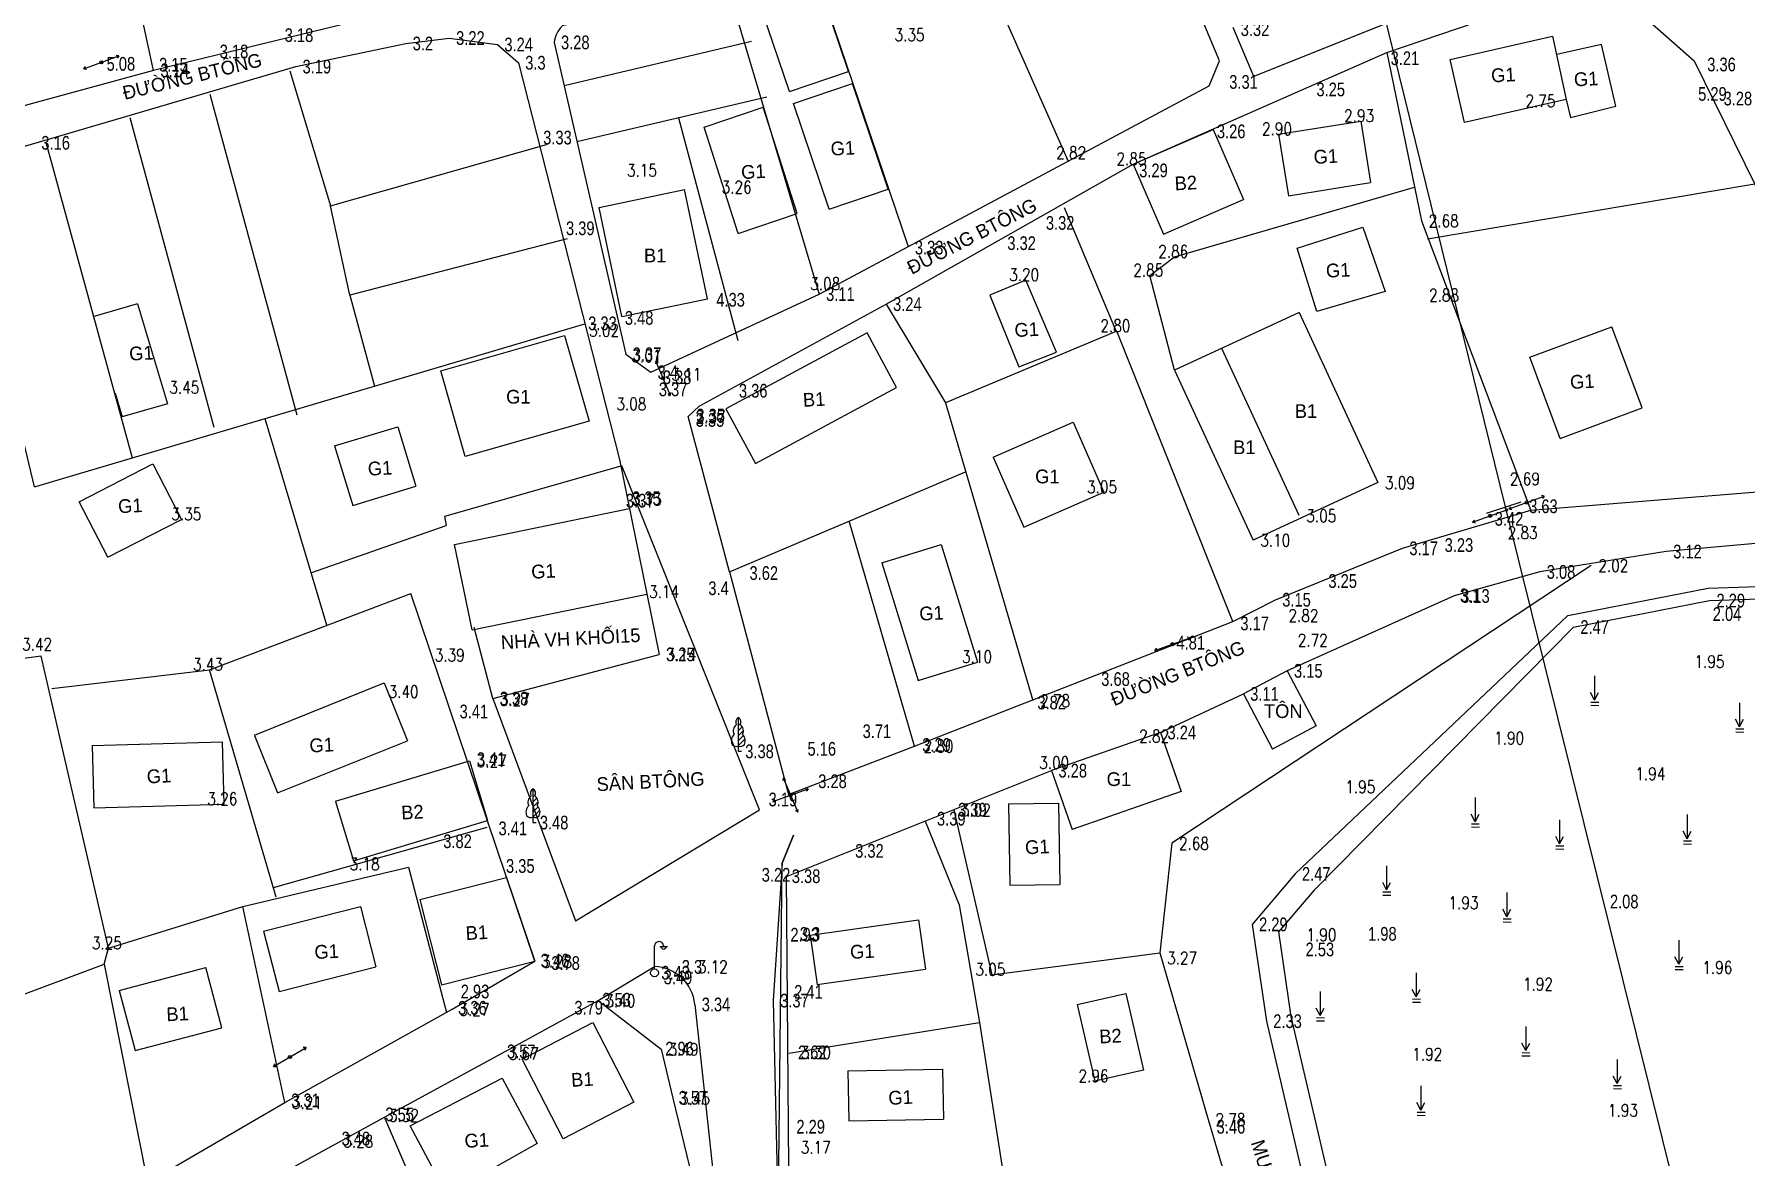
# Model space of a CAD drawing. Header units: metres. Extents: x 568068 to 569216, y 2065829 to 2066671.
# Drawn here: x 568208.6 to 568345.8, y 2066142.5 to 2066232.5 of the extents above; entities that cross this region are included whole.
import ezdxf

# ---------------------------------------------------------------- set-up
doc = ezdxf.new("R2010")
doc.units = ezdxf.units.M
doc.layers.add('neS', color=250, linetype='TUONG_XAY')
doc.styles.add('COS', font='vnsimli.shx', dxfattribs={"width": 0.8, "height": 1.1})
doc.styles.add('DIADANH1', font='VHAVAN.TTF', dxfattribs={"height": 2.3})
doc.linetypes.add('BOCAY', pattern='A,3,-3,3,-1.5,[133,ltypeshp.shx,S=0.8,R=0,X=-0.8,Y=0],-0.8,-0.8', length=12.1)
doc.linetypes.add('TAL_N_P', pattern='A,0.5,[130,ltypeshp.shx,S=0.25,R=0,X=0,Y=-0.25],1,[130,ltypeshp.shx,S=0.5,R=0,X=0,Y=-0.5],0.5', length=2)
doc.linetypes.add('TAL_N_T', pattern='A,0.5,[130,ltypeshp.shx,S=0.25,R=0,X=0,Y=0.25],1,[130,ltypeshp.shx,S=0.5,R=0,X=0,Y=0.5],0.5', length=2)
doc.linetypes.add('TUONG_XAY', pattern='A,0.1,[130,ltypeshp.shx,S=0.15,R=-90,X=0,Y=0.12],0.05,[130,ltypeshp.shx,S=0.15,R=-90,X=-0.05,Y=0.24],0.01,[130,ltypeshp.shx,S=0.12,R=0,X=0.09,Y=0.12],0.01,[130,ltypeshp.shx,S=0.12,R=0,X=-0.22,Y=0.12],2.4', length=2.57)
doc.linetypes.add('TUONGXAY', pattern='A,2,-0.8,[132,ltypeshp.shx,S=0.8,R=0,X=-0.8,Y=0],-0.8,8', length=11.6)

# ---------------------------------------------------------------- blocks, each defined once
blk = doc.blocks.new('A$C2DA45F5B')
at = {"layer": 'neS'}
for p, q in [((0.7, 1.4), (0.7, 5.5)), ((1.66, 5.38), (3, 5.38))]:
    blk.add_line(p, q, dxfattribs=at)
blk.add_circle((0.7, 0.7), 0.7, dxfattribs=at)
for centre, radius, start, end in [((1.52, 5.45), 0.817, 354.9719, 176.3637), ((2.33, 5.41), 0.472, 182.9934, 357.0066)]:
    blk.add_arc(centre, radius, start, end, dxfattribs=at)
blk = doc.blocks.new('QA1CD')
at = {"layer": 'neS', "linetype": 'Continuous'}
for p, q in [((-30, 0), (-26, 2.4)), ((-30, 0), (30, 0)), ((-30, 0), (-26, -2.4)), ((30, 0), (26, 2.4)), ((30, 0), (26, -2.4))]:
    blk.add_line(p, q, dxfattribs=at)
blk.add_circle((0, 0), 2.5, dxfattribs=at)
blk = doc.blocks.new('A$C1D860FB5')
at = {"layer": 'neS'}
for p, q in [((1.23, 6.04), (1.23, 1.46)), ((1.23, 4.55), (1.7, 5.01)), ((1.23, 3.66), (1.94, 4.37)), ((1.23, 2.77), (2.15, 3.69)), ((1.23, 1.88), (2.17, 2.83)), ((1.23, 0.99), (2.45, 2.22)), ((1.23, 1.46), (1.23, 0.69)), ((1.23, 0.69), (1.23, 0.15)), ((1.23, 0.15), (1.23, 0)), ((1.23, 0), (1.81, 0)), ((2.24, 1.11), (2.34, 1.21))]:
    blk.add_line(p, q, dxfattribs=at)
for centre, radius, start, end in [((1.62, 3.66), 1.3, 126.1829, 208.9009), ((1.83, 5.15), 1.07, 123.9849, 203.8324), ((0.63, 5.15), 1.07, 336.1676, 56.0151), ((0.84, 3.66), 1.3, 331.0991, 53.8171), ((1.54, 1.88), 1.56, 132.6112, 205.806), ((0.86, 1.87), 0.985, 222.2554, 290.241), ((1.6, 1.87), 0.985, 249.759, 317.7446), ((0.92, 1.88), 1.56, 334.194, 47.3888)]:
    blk.add_arc(centre, radius, start, end, dxfattribs=at)
blk = doc.blocks.new('A$C4FFE7273')
at = {"layer": 'neS'}
for points in [[(0.7, 5.24), (0.7, 0.95)], [(0.7, 0.95), (0, 2.28)], [(0.04, 0.03), (1.47, 0)], [(0.05, 0.59), (1.46, 0.57)], [(0.7, 0.95), (1.41, 2.28)]]:
    blk.add_lwpolyline(points, dxfattribs=at)

msp = doc.modelspace()

# ---------------------------------------------------------------- linework, layer by layer
at = {"layer": 'neS'}
for p, q in [((568273.86, 2066229.49), (568271, 2066237.96)), ((568269.13, 2066227.89), (568266.26, 2066236.35)), ((568269.13, 2066227.89), (568266.26, 2066236.35)), ((568277.05, 2066220.05), (568274.19, 2066228.52)), ((568269.75, 2066218.1), (568267.02, 2066226.63)), ((568272.32, 2066218.45), (568269.46, 2066226.92)), ((568272.32, 2066218.45), (568269.46, 2066226.92)), ((568265.02, 2066216.5), (568262.29, 2066225.03)), ((568296.67, 2066222.05), (568303.09, 2066224.85)), ((568296.67, 2066222.05), (568303.09, 2066224.85)), ((568314.92, 2066225.51), (568315.71, 2066220.58)), ((568314.92, 2066225.51), (568315.71, 2066220.58)), ((568308.34, 2066224.46), (568309.13, 2066219.53)), ((568308.34, 2066224.46), (568309.13, 2066219.53)), ((568262.55, 2066211.27), (568260.72, 2066220.02)), ((568299.11, 2066216.44), (568305.53, 2066219.24)), ((568299.11, 2066216.44), (568305.53, 2066219.24)), ((568255.69, 2066209.84), (568253.86, 2066218.59)), ((568216.86, 2066210.86), (568213.27, 2066209.83)), ((568216.86, 2066210.86), (568219.25, 2066202.84)), ((568309.98, 2066210.16), (568316.28, 2066196.54)), ((568309.98, 2066210.16), (568316.28, 2066196.54)), ((568309.99, 2066193.89), (568303.79, 2066207.29)), ((568309.99, 2066193.89), (568303.79, 2066207.29)), ((568300, 2066205.54), (568306.29, 2066191.93)), ((568300, 2066205.54), (568306.29, 2066191.93)), ((568215.08, 2066203.7), (568215.64, 2066201.8)), ((568219.25, 2066202.84), (568215.64, 2066201.8)), ((568285.46, 2066198.57), (568291.88, 2066201.37)), ((568285.46, 2066198.57), (568291.88, 2066201.37)), ((568232.66, 2066199.49), (568237.72, 2066201.02)), ((568232.66, 2066199.49), (568237.72, 2066201.02)), ((568237.72, 2066201.02), (568239.17, 2066196.24)), ((568237.72, 2066201.02), (568239.17, 2066196.24)), ((568232.66, 2066199.49), (568234.11, 2066194.71)), ((568232.66, 2066199.49), (568234.11, 2066194.71)), ((568218.1, 2066198.03), (568220.39, 2066193.59)), ((568218.1, 2066198.03), (568220.39, 2066193.59)), ((568234.11, 2066194.71), (568239.17, 2066196.24)), ((568234.11, 2066194.71), (568239.17, 2066196.24)), ((568214.48, 2066190.56), (568212.19, 2066195)), ((568214.48, 2066190.56), (568212.19, 2066195)), ((568287.9, 2066192.96), (568294.32, 2066195.76)), ((568287.9, 2066192.96), (568294.32, 2066195.76)), ((568279.15, 2066175.42), (568273.95, 2066193.36)), ((568276.52, 2066190.11), (568281.29, 2066191.58)), ((568276.52, 2066190.11), (568281.29, 2066191.58)), ((568279.44, 2066180.67), (568284.21, 2066182.14)), ((568279.44, 2066180.67), (568284.21, 2066182.14)), ((568226.23, 2066176.3), (568236.64, 2066180.48)), ((568226.23, 2066176.3), (568236.64, 2066180.48)), ((568236.64, 2066180.48), (568238.5, 2066175.84)), ((568236.64, 2066180.48), (568238.5, 2066175.84)), ((568213.22, 2066175.48), (568223.64, 2066175.76)), ((568213.22, 2066175.48), (568223.64, 2066175.76)), ((568213.22, 2066175.48), (568213.35, 2066170.48)), ((568213.22, 2066175.48), (568213.35, 2066170.48)), ((568223.64, 2066175.76), (568223.77, 2066170.76)), ((568223.64, 2066175.76), (568223.77, 2066170.76)), ((568226.23, 2066176.27), (568228.09, 2066171.66)), ((568226.23, 2066176.27), (568228.09, 2066171.66)), ((568228.09, 2066171.66), (568238.5, 2066175.84)), ((568228.09, 2066171.66), (568238.5, 2066175.84)), ((568278.98, 2066175.97), (568278.98, 2066175.97)), ((568278.98, 2066175.97), (568278.98, 2066175.97)), ((568232.73, 2066171), (568243.47, 2066174.24)), ((568232.73, 2066171), (568243.47, 2066174.24)), ((568243.47, 2066174.24), (568244.91, 2066169.45)), ((568243.47, 2066174.24), (568244.91, 2066169.45)), ((568213.35, 2066170.48), (568223.77, 2066170.76)), ((568213.35, 2066170.48), (568223.77, 2066170.76)), ((568232.73, 2066170.97), (568234.17, 2066166.21)), ((568232.73, 2066170.97), (568234.17, 2066166.21)), ((568286.69, 2066170.78), (568290.68, 2066170.84)), ((568286.69, 2066170.78), (568290.68, 2066170.84)), ((568286.69, 2066170.78), (568286.8, 2066164.26)), ((568286.69, 2066170.78), (568286.8, 2066164.26)), ((568290.68, 2066170.84), (568290.79, 2066164.32)), ((568290.68, 2066170.84), (568290.79, 2066164.32)), ((568234.17, 2066166.21), (568244.91, 2066169.45)), ((568234.17, 2066166.21), (568244.91, 2066169.45)), ((568239.5, 2066163.13), (568246.45, 2066164.9)), ((568239.5, 2066163.13), (568246.45, 2066164.9)), ((568286.8, 2066164.26), (568290.79, 2066164.32)), ((568286.8, 2066164.26), (568290.79, 2066164.32)), ((568226.97, 2066160.59), (568234.73, 2066162.57)), ((568226.97, 2066160.59), (568234.73, 2066162.57)), ((568270.78, 2066160.27), (568279.47, 2066161.5)), ((568270.78, 2066160.27), (568279.47, 2066161.5)), ((568270.78, 2066160.27), (568271.34, 2066156.3)), ((568270.78, 2066160.27), (568271.34, 2066156.3)), ((568279.47, 2066161.5), (568280.03, 2066157.53)), ((568279.47, 2066161.5), (568280.03, 2066157.53)), ((568215.4, 2066155.84), (568222.33, 2066157.68)), ((568215.4, 2066155.84), (568222.33, 2066157.68)), ((568223.61, 2066152.85), (568222.33, 2066157.68)), ((568223.61, 2066152.85), (568222.33, 2066157.68)), ((568228.21, 2066155.75), (568235.97, 2066157.73)), ((568228.21, 2066155.75), (568235.97, 2066157.73)), ((568241.24, 2066156.28), (568248.71, 2066158.17)), ((568241.24, 2066156.28), (568248.71, 2066158.17)), ((568271.34, 2066156.3), (568280.03, 2066157.53)), ((568271.34, 2066156.3), (568280.03, 2066157.53)), ((568215.4, 2066155.84), (568216.68, 2066151.01)), ((568215.4, 2066155.84), (568216.68, 2066151.01)), ((568253.79, 2066155.02), (568258.85, 2066151.13)), ((568253.79, 2066155.02), (568258.85, 2066151.13)), ((568292.19, 2066154.7), (568296.09, 2066155.6)), ((568292.19, 2066154.7), (568296.09, 2066155.6)), ((568216.68, 2066151.01), (568223.61, 2066152.85)), ((568216.68, 2066151.01), (568223.61, 2066152.85)), ((568273.81, 2066149.38), (568281.4, 2066149.52)), ((568273.81, 2066149.38), (568281.4, 2066149.52)), ((568273.81, 2066149.38), (568273.88, 2066145.38)), ((568273.81, 2066149.38), (568273.88, 2066145.38)), ((568281.4, 2066149.52), (568281.47, 2066145.52)), ((568281.4, 2066149.52), (568281.47, 2066145.52)), ((568297.51, 2066149.45), (568293.61, 2066148.55)), ((568297.51, 2066149.45), (568293.61, 2066148.55)), ((568273.88, 2066145.38), (568281.47, 2066145.52)), ((568273.88, 2066145.38), (568281.47, 2066145.52))]:
    msp.add_line(p, q, dxfattribs=at)
at = {"layer": 'neS', "linetype": 'TUONGXAY', "ltscale": 0.5}
for p, q in [((568266.08, 2066231.89), (568251.06, 2066228.35)), ((568247.39, 2066230.19), (568255.49, 2066198.39)), ((568202.43, 2066221.92), (568229.54, 2066229.88)), ((568229.06, 2066229.55), (568232.33, 2066218.73)), ((568222.65, 2066227.67), (568229.64, 2066201.97)), ((568252.09, 2066223.87), (568267.32, 2066227.46)), ((568216.24, 2066225.8), (568222.99, 2066200.97)), ((568260.22, 2066225.78), (568264.99, 2066207.94)), ((568209.52, 2066223.83), (568216.42, 2066198.53)), ((568232.33, 2066218.73), (568249.65, 2066223.63)), ((568233.89, 2066211.56), (568232.33, 2066218.73)), ((568251.31, 2066216.07), (568233.89, 2066211.56)), ((568233.89, 2066211.56), (568235.86, 2066204.28)), ((568255.49, 2066198.39), (568258.68, 2066182.77)), ((568299.77, 2066167.63), (568298.82, 2066158.84)), ((568298.82, 2066158.84), (568302.7, 2066145.5)), ((568302.7, 2066145.5), (568308.33, 2066126.27))]:
    msp.add_line(p, q, dxfattribs=at)
at = {"layer": 'neS'}
for points in [[(568326.53, 2066194.59), (568281.08, 2066379.27)], [(568270.72, 2066238.78), (568278.65, 2066215.46)], [(568264.21, 2066236.16), (568271.51, 2066211.65)], [(568322.09, 2066230.45), (568330.3, 2066232.31), (568331.39, 2066227.24), (568323.23, 2066225.4), (568322.09, 2066230.45)], [(568322.09, 2066230.45), (568330.3, 2066232.31), (568331.39, 2066227.24), (568323.23, 2066225.4), (568322.09, 2066230.45)], [(568331.39, 2066227.24), (568331.75, 2066225.79), (568335.36, 2066226.7), (568334.21, 2066231.66), (568330.63, 2066230.86)], [(568331.39, 2066227.24), (568331.75, 2066225.79), (568335.36, 2066226.7), (568334.21, 2066231.66), (568330.63, 2066230.86)], [(568269.13, 2066227.89), (568273.86, 2066229.49)], [(568269.46, 2066226.92), (568274.19, 2066228.52)], [(568262.29, 2066225.03), (568267.02, 2066226.63)], [(568262.29, 2066225.03), (568267.02, 2066226.63)], [(568262.29, 2066225.03), (568267.02, 2066226.63)], [(568303.09, 2066224.85), (568305.53, 2066219.24)], [(568303.09, 2066224.85), (568305.53, 2066219.24)], [(568308.34, 2066224.46), (568314.92, 2066225.51)], [(568308.34, 2066224.46), (568314.92, 2066225.51)], [(568296.67, 2066222.05), (568299.11, 2066216.44)], [(568296.67, 2066222.05), (568299.11, 2066216.44)], [(568309.13, 2066219.53), (568315.71, 2066220.58)], [(568309.13, 2066219.53), (568315.71, 2066220.58)], [(568253.86, 2066218.59), (568260.72, 2066220.02)], [(568272.32, 2066218.45), (568277.05, 2066220.05)], [(568300, 2066205.54), (568300, 2066205.54), (568298.02, 2066213.13), (568300, 2066214.63), (568319.24, 2066220.22)], [(568300, 2066205.54), (568300, 2066205.54), (568298.02, 2066213.13), (568300, 2066214.63), (568319.24, 2066220.22)], [(568346.51, 2066220.45), (568320.28, 2066216.05)], [(568346.51, 2066220.45), (568320.28, 2066216.05)], [(568265.02, 2066216.5), (568269.75, 2066218.1)], [(568291.15, 2066218.6), (568295.32, 2066208.66)], [(568291.15, 2066218.6), (568295.32, 2066208.66)], [(568309.82, 2066215.32), (568315.1, 2066217.02), (568316.88, 2066211.86), (568311.41, 2066210.24), (568309.82, 2066215.32)], [(568309.82, 2066215.32), (568315.1, 2066217.02), (568316.88, 2066211.86), (568311.41, 2066210.24), (568309.82, 2066215.32)], [(568290.53, 2066207), (568288.07, 2066212.77), (568285.19, 2066211.55), (568287.5, 2066205.81), (568290.53, 2066207)], [(568290.53, 2066207), (568288.07, 2066212.77), (568285.19, 2066211.55), (568287.5, 2066205.81), (568290.53, 2066207)], [(568255.69, 2066209.84), (568262.55, 2066211.27)], [(568309.98, 2066210.16), (568300, 2066205.54)], [(568309.98, 2066210.16), (568300, 2066205.54)], [(568266.4, 2066198.07), (568277.71, 2066204.16), (568275.35, 2066208.53), (568264.03, 2066202.45), (568266.4, 2066198.07)], [(568266.4, 2066198.07), (568277.71, 2066204.16), (568275.35, 2066208.53), (568264.03, 2066202.45), (568266.4, 2066198.07)], [(568328.48, 2066206.58), (568335.04, 2066209.03)], [(568328.48, 2066206.58), (568335.04, 2066209.03)], [(568337.47, 2066202.52), (568335.04, 2066209.03)], [(568337.47, 2066202.52), (568335.04, 2066209.03)], [(568330.91, 2066200.07), (568328.48, 2066206.58)], [(568330.91, 2066200.07), (568328.48, 2066206.58)], [(568227.06, 2066201.67), (568232, 2066185.13)], [(568291.88, 2066201.37), (568294.32, 2066195.76)], [(568291.88, 2066201.37), (568294.32, 2066195.76)], [(568330.91, 2066200.07), (568337.47, 2066202.52)], [(568330.91, 2066200.07), (568337.47, 2066202.52)], [(568285.46, 2066198.57), (568287.9, 2066192.96)], [(568285.46, 2066198.57), (568287.9, 2066192.96)], [(568212.19, 2066195), (568218.1, 2066198.03)], [(568212.19, 2066195), (568218.1, 2066198.03)], [(568316.28, 2066196.54), (568306.29, 2066191.93)], [(568316.28, 2066196.54), (568306.29, 2066191.93)], [(568242.28, 2066191.59), (568256.3, 2066194.46)], [(568242.28, 2066191.59), (568256.3, 2066194.46)], [(568325, 2066194.1), (568327.77, 2066194.99)], [(568325, 2066194.1), (568327.77, 2066194.99)], [(568399.06, 2065901.31), (568353.81, 2066084.8), (568326.53, 2066194.59)], [(568214.48, 2066190.56), (568220.39, 2066193.59)], [(568214.48, 2066190.56), (568220.39, 2066193.59)], [(568243.68, 2066184.74), (568242.28, 2066191.59)], [(568243.68, 2066184.74), (568242.28, 2066191.59)], [(568281.29, 2066191.58), (568284.21, 2066182.14)], [(568281.29, 2066191.58), (568284.21, 2066182.14)], [(568264.32, 2066189.39), (568269.06, 2066171.54), (568279.15, 2066175.42)], [(568264.32, 2066189.39), (568269.06, 2066171.54), (568279.15, 2066175.42)], [(568276.52, 2066190.11), (568279.44, 2066180.67)], [(568276.52, 2066190.11), (568279.44, 2066180.67)], [(568243.68, 2066184.74), (568257.7, 2066187.6)], [(568243.68, 2066184.74), (568257.7, 2066187.6)], [(568309.02, 2066181.45), (568305.51, 2066179.6)], [(568309.02, 2066181.45), (568311.35, 2066177.03)], [(568305.51, 2066179.6), (568307.84, 2066175.18)], [(568311.35, 2066177.03), (568307.84, 2066175.18)], [(568298.88, 2066176.51), (568290.14, 2066173.45)], [(568298.88, 2066176.51), (568300.53, 2066171.79)], [(568268.88, 2066164.98), (568290.14, 2066173.45)], [(568290.14, 2066173.45), (568291.79, 2066168.73)], [(568300.53, 2066171.79), (568291.79, 2066168.73)], [(568227.75, 2066164.09), (568244.9, 2066168.91)], [(568227.75, 2066164.09), (568244.9, 2066168.91)], [(568268.23, 2066137.03), (568268.53, 2066166.03), (568269.44, 2066168.27)], [(568246.45, 2066164.9), (568248.71, 2066158.17)], [(568246.45, 2066164.9), (568248.71, 2066158.17)], [(568239.5, 2066163.13), (568241.24, 2066156.28)], [(568239.5, 2066163.13), (568241.24, 2066156.28)], [(568234.73, 2066162.57), (568235.97, 2066157.73)], [(568234.73, 2066162.57), (568235.97, 2066157.73)], [(568226.97, 2066160.59), (568228.21, 2066155.75)], [(568226.97, 2066160.59), (568228.21, 2066155.75)], [(568214.18, 2066157.95), (568217.65, 2066140.45)], [(568214.18, 2066157.95), (568217.65, 2066140.45)], [(568261.54, 2066154.71), (568264.65, 2066126.09)], [(568292.19, 2066154.7), (568293.61, 2066148.55)], [(568292.19, 2066154.7), (568293.61, 2066148.55)], [(568296.09, 2066155.6), (568297.51, 2066149.45)], [(568296.09, 2066155.6), (568297.51, 2066149.45)], [(568269.08, 2066150.82), (568284.35, 2066153.27)], [(568269.08, 2066150.82), (568284.35, 2066153.27)], [(568258.85, 2066151.13), (568259.77, 2066147.2), (568262.02, 2066137.97)], [(568246.09, 2066148.8), (568248.9, 2066143.58), (568241.66, 2066139.48), (568238.72, 2066144.99), (568246.09, 2066148.8)], [(568246.09, 2066148.8), (568248.9, 2066143.58), (568241.66, 2066139.48), (568238.72, 2066144.99), (568246.09, 2066148.8)]]:
    msp.add_lwpolyline(points, dxfattribs=at)
at = {"layer": 'neS', "linetype": 'TUONGXAY', "ltscale": 0.5}
for points in [[(568271.51, 2066211.65), (568302.77, 2066228.34), (568303.59, 2066230.34), (568295.49, 2066249.68), (568282.14, 2066243.37), (568264.21, 2066236.16), (568250.91, 2066233.14)], [(568218.14, 2066229.58), (568215.08, 2066243.8)], [(568282.22, 2066243.18), (568291.46, 2066222.3)], [(568333.54, 2066241.61), (568332.06, 2066239.39), (568306.34, 2066229.1), (568304.7, 2066233.02)], [(568246.6, 2066236.51), (568218.15, 2066229.58), (568200.78, 2066224.83)], [(568264.32, 2066189.39), (568261.01, 2066201.83), (568261.88, 2066202.67), (568276.88, 2066210.84), (568296.67, 2066222.05), (568317.02, 2066231.02), (568334.26, 2066236.88), (568341.65, 2066230.34), (568346.51, 2066220.45), (568352.65, 2066196.24)], [(568229.54, 2066229.88), (568238.37, 2066231.74)], [(568238.37, 2066231.74), (568241.85, 2066232.17), (568245.72, 2066231.65), (568247.39, 2066230.19)], [(568250.26, 2066231.82), (568256.01, 2066206.82)], [(568208.59, 2066196.19), (568202.43, 2066221.92)], [(568256.01, 2066206.82), (568258, 2066205.38), (568271.51, 2066211.65)], [(568276.88, 2066210.84), (568281.64, 2066202.93), (568288.64, 2066179.07)], [(568304.68, 2066185.41), (568295.38, 2066208.68), (568281.64, 2066202.93)], [(568227.06, 2066201.67), (568232, 2066185.13)], [(568255.61, 2066197.85), (568241.47, 2066193.81), (568241.59, 2066193.11)], [(568264.32, 2066189.39), (568283.23, 2066197.39)], [(568230.76, 2066189.3), (568241.59, 2066193.11)], [(568207.79, 2066135), (568217.65, 2066140.45), (568228.66, 2066146.86), (568242.09, 2066154.33), (568248.71, 2066158.17), (568238.78, 2066187.65)], [(568227.98, 2066163.3), (568222.64, 2066181.54), (568238.78, 2066187.65)], [(568227.98, 2066163.3), (568222.64, 2066181.54), (568238.78, 2066187.65)], [(568214.53, 2066159.21), (568209.14, 2066182.64), (568188.73, 2066179.94)], [(568245.35, 2066179.23), (568258.68, 2066182.77), (568258.68, 2066182.77)], [(568209.98, 2066180.03), (568222.64, 2066181.54)], [(568282.29, 2066170.31), (568285.36, 2066157.09), (568298.82, 2066158.84)], [(568282.29, 2066170.31), (568285.36, 2066157.09), (568298.82, 2066158.84)], [(568279.99, 2066169.41), (568282.72, 2066162.7), (568284.35, 2066153.27), (568286.79, 2066137.75), (568274.96, 2066135.16), (568269.13, 2066134.98), (568268.88, 2066164.98)], [(568228.66, 2066146.86), (568225.3, 2066162.57), (568238.59, 2066165.72), (568241.62, 2066154.07)], [(568228.66, 2066146.86), (568225.3, 2066162.57), (568238.59, 2066165.72), (568241.62, 2066154.07)], [(568214.53, 2066159.21), (568225.3, 2066162.57)], [(568198.17, 2066151.95), (568214.18, 2066157.95), (568214.53, 2066159.21)], [(568198.17, 2066151.95), (568214.18, 2066157.95), (568214.53, 2066159.21)], [(568168.71, 2066108.92), (568186.77, 2066117.6), (568194.53, 2066121.8), (568209.99, 2066130.62), (568226.62, 2066140.18), (568236.65, 2066145.69), (568246.04, 2066150.79), (568253.79, 2066155.02)], [(568168.71, 2066108.92), (568186.77, 2066117.6), (568194.53, 2066121.8), (568209.99, 2066130.62), (568226.62, 2066140.18), (568236.65, 2066145.69), (568246.04, 2066150.79), (568253.79, 2066155.02)], [(568262.02, 2066137.97), (568243.03, 2066130.88), (568236.65, 2066145.69)]]:
    msp.add_lwpolyline(points, dxfattribs=at)
at = {"layer": 'neS', "linetype": 'TUONGXAY'}
for points in [[(568317.02, 2066231.02), (568319.79, 2066217.53), (568328.57, 2066194.31)], [(568317.02, 2066231.02), (568319.79, 2066217.53), (568328.57, 2066194.31)], [(568208.59, 2066196.19), (568252.72, 2066209.27)], [(568208.59, 2066196.19), (568252.72, 2066209.27)], [(568352.65, 2066196.24), (568328.57, 2066194.31)], [(568352.65, 2066196.24), (568328.57, 2066194.31)], [(568245.35, 2066179.23), (568243.84, 2066184.92)], [(568279.15, 2066175.42), (568304.68, 2066185.41)], [(568279.15, 2066175.42), (568304.68, 2066185.41)]]:
    msp.add_lwpolyline(points, dxfattribs=at)
at = {"layer": 'neS'}
for points in [[(568253.06, 2066201.46), (568243.13, 2066198.62), (568241.17, 2066205.49), (568251.1, 2066208.33)], [(568247.69, 2066150.33), (568253.36, 2066153.26), (568256.66, 2066146.87), (568250.99, 2066143.94)]]:
    msp.add_lwpolyline(points, close=True, dxfattribs=at)
at = {"layer": 'neS', "linetype": 'Continuous'}
for points in [[(568245.35, 2066179.23), (568251.96, 2066161.42), (568266.72, 2066170.31), (568255.69, 2066197.87)], [(568304.68, 2066185.41), (568308.08, 2066187.15), (568318.27, 2066191.27), (568328.56, 2066194.34), (568328.56, 2066194.34)], [(568456.8, 2066167.45), (568433.44, 2066176.52), (568395.62, 2066190.92), (568389.49, 2066192.07), (568382.47, 2066192.94), (568375.97, 2066193.14), (568355.85, 2066192.49), (568339.42, 2066191.01), (568329.28, 2066189.38), (568322.42, 2066187.45)], [(568322.42, 2066187.45), (568309.02, 2066181.45)], [(568298.88, 2066176.51), (568305.51, 2066179.6)], [(568269.44, 2066168.27), (568268.53, 2066166.03), (568267.83, 2066155.02), (568268.27, 2066135.05), (568268.58, 2066109.02), (568267.8, 2066067.59), (568267.95, 2066048.64), (568267.95, 2066048.64)], [(568253.79, 2066155.02), (568258.3, 2066157.75)]]:
    msp.add_lwpolyline(points, dxfattribs=at)
at = {"layer": 'neS', "linetype": 'BOCAY', "ltscale": 0.5}
msp.add_lwpolyline([(568333.39, 2066189.9), (568299.77, 2066167.63)], dxfattribs=at)
msp.add_lwpolyline([(568333.39, 2066189.9), (568299.77, 2066167.63)], dxfattribs=at)
at = {"layer": 'neS', "linetype": 'TAL_N_T'}
for points in [[(568309.66, 2066165.18), (568331.52, 2066185.89), (568342.78, 2066188.08), (568385.36, 2066189.5), (568399.67, 2066186.92), (568414.31, 2066181.83), (568426.51, 2066176.63), (568436.32, 2066170.67), (568448.89, 2066165.47)], [(568311.19, 2066163.88), (568308.33, 2066160.53), (568309.33, 2066153.74), (568314.51, 2066131.54), (568313.73, 2066119.65), (568319.08, 2066092.09), (568323.56, 2066071.44), (568324.55, 2066053.31), (568323.27, 2066043.76), (568329.13, 2066035.73), (568332.13, 2066034.78), (568349.04, 2066036.62), (568354.78, 2066034.63), (568355.23, 2066032.61)]]:
    msp.add_lwpolyline(points, dxfattribs=at)
at = {"layer": 'neS', "linetype": 'TAL_N_P'}
for points in [[(568311.19, 2066163.88), (568331.98, 2066184.96), (568342.89, 2066187.08), (568385.29, 2066188.5), (568399.42, 2066185.95), (568413.95, 2066180.89), (568426.06, 2066175.74), (568435.87, 2066169.77), (568448.51, 2066164.54)], [(568309.66, 2066165.18), (568306.22, 2066161.13), (568307.36, 2066153.37), (568312.49, 2066131.38), (568311.72, 2066119.52), (568317.12, 2066091.69), (568321.57, 2066071.17), (568322.54, 2066053.39), (568321.18, 2066043.23), (568327.9, 2066034.03), (568331.92, 2066032.75), (568348.81, 2066034.59), (568353.07, 2066033.11), (568357.5, 2066012.89), (568356.08, 2066002.23), (568352.19, 2065977.97)]]:
    msp.add_lwpolyline(points, dxfattribs=at)
at = {"layer": 'neS', "linetype": 'Continuous'}
for centre, radius, start, end in [((568252.38, 2066231.59), 2.13, 133.5393, 173.7857), ((568258.19, 2066154.39), 3.36, 5.371, 88.1338)]:
    msp.add_arc(centre, radius, start, end, dxfattribs=at)

# ---------------------------------------------------------------- block references
at = {"layer": 'neS', "color": 7, "linetype": 'Continuous'}
for p, xscale, yscale, rotation in [((568213.96, 2066230.22), 0.04999560795362162, 0.04999560798440094, 19.98464497521308), ((568213.96, 2066230.22), 0.04999560795362162, 0.04999560798440094, 19.98464497521308), ((568213.96, 2066230.22), 0.04999560795362162, 0.04999560798440094, 19.98464497521308), ((568258.99, 2066204.9), 0.04999565321398557, 0.04999565338637492, 112.9847092425836), ((568258.99, 2066204.9), 0.04999565321398557, 0.04999565338637492, 112.9847092425836), ((568258.99, 2066204.9), 0.04999565321398557, 0.04999565338637492, 112.9847092425836), ((568325.3, 2066193.87), 0.04999560795362162, 0.04999560798440094, 19.98464497521308), ((568325.3, 2066193.87), 0.04999560795362162, 0.04999560798440094, 19.98464497521308), ((568325.3, 2066193.87), 0.04999560795362162, 0.04999560798440094, 19.98464497521308), ((568328.22, 2066194.94), 0.04999560795362162, 0.04999560798440094, 19.98464497521308), ((568328.22, 2066194.94), 0.04999560795362162, 0.04999560798440094, 19.98464497521308), ((568328.22, 2066194.94), 0.04999560795362162, 0.04999560798440094, 19.98464497521308), ((568299.83, 2066183.59), 0.04999560795362162, 0.04999560798440094, 19.98464497521308), ((568299.83, 2066183.59), 0.04999560795362162, 0.04999560798440094, 19.98464497521308), ((568299.83, 2066183.59), 0.04999560795362162, 0.04999560798440094, 19.98464497521308), ((568269.2, 2066171.5), 0.04999565321398557, 0.04999565338637492, 292.9847092425837), ((568269.2, 2066171.5), 0.04999565321398557, 0.04999565338637492, 292.9847092425837), ((568269.2, 2066171.5), 0.04999565321398557, 0.04999565338637492, 292.9847092425837), ((568269.21, 2066171.48), 0.04999560795362162, 0.04999560798440094, 19.98464497521308), ((568269.21, 2066171.48), 0.04999560795362162, 0.04999560798440094, 19.98464497521308), ((568269.21, 2066171.48), 0.04999560795362162, 0.04999560798440094, 19.98464497521308), ((568229.07, 2066150.5), 0.04999893007971381, 0.04999893024495484, 29.98151942878484), ((568229.07, 2066150.5), 0.04999893007971381, 0.04999893024495484, 29.98151942878484), ((568229.07, 2066150.5), 0.04999893007971381, 0.04999893024495484, 29.98151942878484)]:
    msp.add_blockref('QA1CD', p, dxfattribs=dict(at, xscale=xscale, yscale=yscale, rotation=rotation))
at = {"layer": 'neS', "linetype": 'Continuous', "xscale": 0.4499999999534339, "yscale": 0.4499999999534339, "zscale": 0.45}
for name, p in [('A$C4FFE7273', (568333.35, 2066178.68)), ('A$C4FFE7273', (568344.97, 2066176.54)), ('A$C1D860FB5', (568264.47, 2066175)), ('A$C1D860FB5', (568248.01, 2066169.29)), ('A$C4FFE7273', (568323.77, 2066168.93)), ('A$C4FFE7273', (568340.77, 2066167.57)), ('A$C4FFE7273', (568330.55, 2066167.16)), ('A$C4FFE7273', (568316.68, 2066163.47)), ('A$C4FFE7273', (568326.32, 2066161.32)), ('A$C2DA45F5B', (568257.99, 2066156.93)), ('A$C4FFE7273', (568340.11, 2066157.5)), ('A$C4FFE7273', (568319.05, 2066154.89)), ('A$C4FFE7273', (568311.35, 2066153.39)), ('A$C4FFE7273', (568327.83, 2066150.59)), ('A$C4FFE7273', (568335.17, 2066147.95)), ('A$C4FFE7273', (568319.43, 2066145.82))]:
    msp.add_blockref(name, p, dxfattribs=at)

# ---------------------------------------------------------------- texts
at = {"layer": 'neS', "width": 0.8}
for s, p in [('3.18', (568228.66, 2066231.85)), ('3.32', (568305.3, 2066232.33)), ('3.18', (568223.45, 2066230.54)), ('3.2', (568238.92, 2066231.18)), ('3.22', (568242.4, 2066231.62)), ('3.24', (568246.27, 2066231.1)), ('3.28', (568250.81, 2066231.27)), ('5.08', (568214.38, 2066229.55)), ('3.15', (568218.59, 2066229.48)), ('3.14', (568218.7, 2066229.03)), ('3.19', (568230.09, 2066229.33)), ('3.3', (568247.94, 2066229.64)), ('3.21', (568317.32, 2066230)), ('3.36', (568342.7, 2066229.5)), ('3.31', (568304.38, 2066228.1)), ('3.25', (568311.37, 2066227.5)), ('5.29', (568341.97, 2066227.14)), ('3.28', (568344.01, 2066226.77)), ('3.33', (568249.38, 2066223.64)), ('3.26', (568303.39, 2066224.14)), ('3.16', (568209.15, 2066223.22)), ('3.29', (568297.16, 2066221.01)), ('3.32', (568289.68, 2066216.8)), ('3.39', (568251.21, 2066216.37)), ('3.33', (568279.18, 2066214.82)), ('3.32', (568286.59, 2066215.18)), ('4.33', (568263.26, 2066210.64)), ('3.11', (568272.06, 2066211.1)), ('3.24', (568277.43, 2066210.29)), ('3.33', (568252.99, 2066208.75)), ('3.48', (568255.93, 2066209.19)), ('3.37', (568256.56, 2066206.27)), ('3.4', (568258.55, 2066204.83)), ('3.38', (568258.97, 2066204.43)), ('3.37', (568258.65, 2066203.46)), ('3.37', (568258.65, 2066203.46)), ('3.37', (568258.65, 2066203.46)), ('3.36', (568265.07, 2066203.35)), ('3.35', (568261.61, 2066201.01)), ('3.35', (568261.66, 2066201.36)), ('3.35', (568256.51, 2066194.73)), ('3.37', (568256.01, 2066194.54)), ('3.63', (568328.42, 2066194.09)), ('3.42', (568325.66, 2066193.08)), ('3.17', (568318.82, 2066190.72)), ('3.23', (568321.65, 2066190.98)), ('3.23', (568321.65, 2066190.98)), ('3.23', (568321.65, 2066190.98)), ('3.12', (568339.97, 2066190.46)), ('3.62', (568265.92, 2066188.74)), ('3.25', (568312.33, 2066188.1)), ('3.08', (568329.83, 2066188.83)), ('3.4', (568262.62, 2066187.52)), ('3.15', (568308.63, 2066186.6)), ('3.1', (568322.87, 2066186.95)), ('3.13', (568322.97, 2066186.9)), ('2.29', (568343.44, 2066186.53)), ('2.04', (568343.14, 2066185.45)), ('3.17', (568305.27, 2066184.7)), ('2.47', (568332.53, 2066184.41)), ('4.81', (568300.15, 2066183.16)), ('3.25', (568259.23, 2066182.22)), ('3.68', (568294.12, 2066180.24)), ('3.15', (568309.57, 2066180.9)), ('3.38', (568245.9, 2066178.68)), ('3.82', (568289, 2066178.36)), ('3.11', (568306.06, 2066179.05)), ('3.41', (568242.68, 2066177.64)), ('3.71', (568274.99, 2066176.06)), ('3.24', (568299.43, 2066175.96)), ('3.38', (568265.58, 2066174.45)), ('5.16', (568270.57, 2066174.65)), ('3.29', (568279.77, 2066174.96)), ('3.41', (568244.06, 2066173.82)), ('3.28', (568290.69, 2066172.9)), ('3.28', (568271.43, 2066172.05)), ('3.19', (568267.45, 2066170.59)), ('3.48', (568249.11, 2066168.74)), ('3.39', (568280.95, 2066169.05)), ('3.39', (568282.64, 2066169.77)), ('3.41', (568245.8, 2066168.27)), ('3.82', (568241.37, 2066167.24)), ('3.32', (568274.39, 2066166.47)), ('3.35', (568246.4, 2066165.26)), ('3.22', (568266.9, 2066164.55)), ('3.22', (568266.9, 2066164.55)), ('3.22', (568266.9, 2066164.55)), ('3.22', (568266.9, 2066164.55)), ('3.22', (568266.9, 2066164.55)), ('3.22', (568266.9, 2066164.55)), ('3.22', (568266.9, 2066164.55)), ('3.22', (568266.9, 2066164.55)), ('2.47', (568310.21, 2066164.62)), ('3.38', (568269.31, 2066164.44)), ('2.08', (568334.9, 2066162.41)), ('2.29', (568306.77, 2066160.58)), ('2.93', (568269.2, 2066159.75)), ('3.3', (568269.95, 2066159.81)), ('1.98', (568315.51, 2066159.82)), ('3.46', (568249.18, 2066157.67)), ('2.53', (568310.5, 2066158.57)), ('3.78', (568250.03, 2066157.48)), ('3.43', (568258.85, 2066156.7)), ('3.49', (568259.04, 2066156.33)), ('3.3', (568260.49, 2066157.17)), ('2.93', (568242.77, 2066155.2)), ('2.41', (568269.5, 2066155.17)), ('3.36', (568242.56, 2066153.89)), ('3.79', (568251.88, 2066153.9)), ('3.53', (568254.12, 2066154.54)), ('3.34', (568262.09, 2066154.16)), ('3.37', (568268.38, 2066154.47)), ('2.33', (568307.91, 2066152.82)), ('3.57', (568246.48, 2066150.4)), ('2.96', (568259.17, 2066150.62)), ('2.62', (568269.81, 2066150.32)), ('3.57', (568260.24, 2066146.68)), ('3.31', (568229.18, 2066146.47)), ('3.55', (568236.73, 2066145.35)), ('2.29', (568269.68, 2066144.36)), ('3.46', (568303.37, 2066144.36)), ('3.48', (568233.22, 2066143.41))]:
    msp.add_text(s, height=1.1, dxfattribs=at).set_placement(p)
at = {"layer": 'neS', "linetype": 'Continuous', "style": 'COS', "width": 0.8}
for s, p in [('3.35', (568277.55, 2066231.93)), ('2.75', (568328.13, 2066226.63)), ('2.93', (568313.59, 2066225.44)), ('2.90', (568307.01, 2066224.39)), ('2.82', (568290.51, 2066222.48)), ('3.15', (568256.1, 2066221.06)), ('2.85', (568295.34, 2066221.98)), ('3.26', (568263.69, 2066219.72)), ('2.68', (568320.37, 2066217.01)), ('2.86', (568298.69, 2066214.56)), ('3.20', (568286.74, 2066212.7)), ('2.85', (568296.69, 2066213.06)), ('3.08', (568270.79, 2066211.98)), ('2.88', (568320.4, 2066211.06)), ('2.80', (568294.05, 2066208.61)), ('3.02', (568253.06, 2066208.24)), ('3.01', (568256.46, 2066206.19)), ('3.11', (568259.66, 2066204.72)), ('3.45', (568219.41, 2066203.67)), ('3.08', (568255.25, 2066202.34)), ('2.37', (568261.59, 2066201.31)), ('2.69', (568326.88, 2066196.33)), ('3.05', (568292.98, 2066195.69)), ('3.09', (568316.86, 2066196.02)), ('3.35', (568219.57, 2066193.52)), ('3.13', (568256.48, 2066194.7)), ('3.05', (568310.56, 2066193.37)), ('3.10', (568306.87, 2066191.41)), ('2.83', (568326.7, 2066192.02)), ('2.02', (568333.97, 2066189.38)), ('3.14', (568257.87, 2066187.29)), ('2.82', (568309.13, 2066185.38)), ('3.42', (568207.61, 2066183.08)), ('2.72', (568309.88, 2066183.4)), ('3.43', (568221.31, 2066181.47)), ('3.39', (568240.69, 2066182.21)), ('3.14', (568259.26, 2066182.26)), ('3.10', (568282.96, 2066182.08)), ('1.95', (568341.68, 2066181.69)), ('3.40', (568236.99, 2066179.28)), ('3.27', (568245.9, 2066178.65)), ('2.78', (568289.22, 2066178.55)), ('2.82', (568297.16, 2066175.72)), ('2.80', (568279.87, 2066174.91)), ('1.90', (568325.62, 2066175.56)), ('3.27', (568244.05, 2066173.72)), ('3.00', (568289.15, 2066173.59)), ('1.95', (568313.69, 2066171.65)), ('1.94', (568336.94, 2066172.7)), ('3.26', (568222.46, 2066170.69)), ('3.02', (568282.87, 2066169.79)), ('2.68', (568300.35, 2066167.11)), ('3.18', (568233.87, 2066165.47)), ('1.93', (568321.96, 2066162.36)), ('3.25', (568213.2, 2066159.14)), ('1.90', (568310.57, 2066159.79)), ('3.27', (568299.4, 2066157.93)), ('3.28', (568249.29, 2066157.65)), ('3.12', (568261.78, 2066157.23)), ('3.05', (568284.03, 2066157.02)), ('1.96', (568342.31, 2066157.17)), ('1.92', (568327.93, 2066155.84)), ('3.27', (568242.67, 2066153.81)), ('3.40', (568254.37, 2066154.5)), ('3.67', (568246.62, 2066150.27)), ('3.49', (568259.43, 2066150.61)), ('3.30', (568270.05, 2066150.36)), ('1.92', (568319.05, 2066150.22)), ('2.96', (568292.3, 2066148.48)), ('3.21', (568229.24, 2066146.34)), ('3.45', (568260.35, 2066146.68)), ('1.93', (568334.74, 2066145.72)), ('3.32', (568237.02, 2066145.31)), ('2.78', (568303.28, 2066144.98)), ('3.28', (568233.36, 2066143.24)), ('3.17', (568270.03, 2066142.76))]:
    msp.add_text(s, height=1, dxfattribs=at).set_placement(p)
at = {"layer": 'neS', "style": 'DIADANH1'}
for s, rotation, p in [('®\xadêng bt«ng', 13.7691, (568215.83, 2066227.21)), ('g1', 3.0486, (568325.4, 2066228.61)), ('g1', 3.0486, (568325.4, 2066228.61)), ('g1', 3.0486, (568332.04, 2066228.29)), ('g1', 3.0486, (568332.04, 2066228.29)), ('g1', 3.0486, (568272.45, 2066222.74)), ('g1', 3.0486, (568311.17, 2066222.08)), ('g1', 3.0486, (568311.17, 2066222.08)), ('g1', 3.0486, (568265.28, 2066220.86)), ('b2', 3.0486, (568300.03, 2066219.96)), ('b2', 3.0486, (568300.03, 2066219.96)), ('®\xadêng bt«ng', 27.209, (568278.92, 2066213.18)), ('®\xadêng bt«ng', 27.209, (568278.92, 2066213.18)), ('g1', 3.0486, (568312.16, 2066212.96)), ('g1', 3.0486, (568312.16, 2066212.96)), ('g1', 3.0486, (568287.19, 2066208.2)), ('g1', 3.0486, (568287.19, 2066208.2)), ('g1', 3.0486, (568216.22, 2066206.31)), ('g1', 3.0486, (568216.22, 2066206.31)), ('g1', 3.0486, (568331.73, 2066204.04)), ('g1', 3.0486, (568331.73, 2066204.04)), ('b1', 3.0486, (568270.23, 2066202.61)), ('b1', 3.0486, (568270.23, 2066202.61)), ('g1', 3.0486, (568235.35, 2066197.09)), ('g1', 3.0486, (568235.35, 2066197.09)), ('g1', 3.0486, (568215.33, 2066194.08)), ('g1', 3.0486, (568215.33, 2066194.08)), ('g1', 3.0486, (568248.45, 2066188.83)), ('g1', 3.0486, (568248.45, 2066188.83)), ('g1', 3.0486, (568279.56, 2066185.47)), ('g1', 3.0486, (568279.56, 2066185.47)), ('nhµ vh khèi15', 3.0486, (568246.02, 2066183.18)), ('nhµ vh khèi15', 3.0486, (568246.02, 2066183.18)), ('®\xadêng bt«ng', 22.018, (568295.15, 2066178.61)), ('®\xadêng bt«ng', 22.018, (568295.15, 2066178.61)), ('g1', 3.0486, (568230.67, 2066174.9)), ('g1', 3.0486, (568230.67, 2066174.9)), ('g1', 3.0486, (568217.63, 2066172.42)), ('g1', 3.0486, (568217.63, 2066172.42)), ('s©n bt«ng', 3.0486, (568253.69, 2066171.8)), ('s©n bt«ng', 3.0486, (568253.69, 2066171.8)), ('b2', 3.0486, (568238.03, 2066169.53)), ('b2', 3.0486, (568238.03, 2066169.53)), ('g1', 3.0486, (568288.04, 2066166.74)), ('g1', 3.0486, (568288.04, 2066166.74)), ('b1', 3.0486, (568243.19, 2066159.87)), ('b1', 3.0486, (568243.19, 2066159.87)), ('g1', 3.0486, (568231.07, 2066158.35)), ('g1', 3.0486, (568231.07, 2066158.35)), ('g1', 3.0486, (568274.01, 2066158.36)), ('g1', 3.0486, (568274.01, 2066158.36)), ('b1', 3.0486, (568219.2, 2066153.36)), ('b1', 3.0486, (568219.2, 2066153.36)), ('b2', 3.0486, (568293.99, 2066151.58)), ('b2', 3.0486, (568293.99, 2066151.58)), ('b1', 3.0486, (568251.65, 2066148.11)), ('g1', 3.0486, (568277.08, 2066146.66)), ('g1', 3.0486, (568277.08, 2066146.66)), ('g1', 3.0486, (568243.1, 2066143.22)), ('g1', 3.0486, (568243.1, 2066143.22)), ('m\xad¬ng ®Êt', 287.3158, (568306.1, 2066143.65))]:
    msp.add_text(s, height=1.1, rotation=rotation, dxfattribs=at).set_placement(p)
for s, p in [('b1', (568257.46, 2066214.19)), ('g1', (568246.41, 2066202.87)), ('b1', (568309.63, 2066201.72)), ('b1', (568304.69, 2066198.82)), ('g1', (568288.82, 2066196.48)), ('t«n', (568307.16, 2066177.67)), ('g1', (568294.55, 2066172.22))]:
    msp.add_text(s, height=1.1, dxfattribs=at).set_placement(p)

doc.saveas('drawing.dxf')
